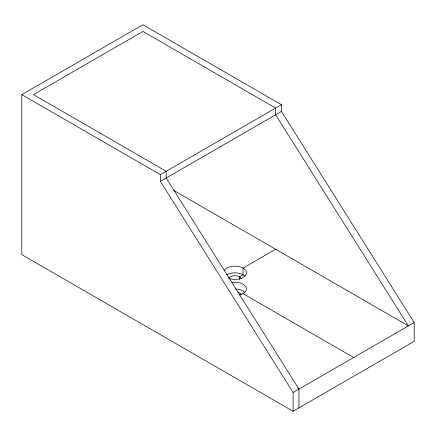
<?xml version="1.0" encoding="UTF-8"?>
<svg xmlns="http://www.w3.org/2000/svg" width="436" height="436" viewBox="0 0 436 436"><rect width="100%" height="100%" fill="white"/><g stroke="black" fill="none" stroke-linecap="round" stroke-linejoin="round"><path stroke-width="0.65" d="M21.8 94.639L142.899 24.727L281.46 104.722L281.46 111.447L414.2 322.536L414.2 341.361L293.101 411.273L21.8 254.64L21.8 94.639L160.361 174.64L281.46 104.722M293.101 411.273L293.101 392.449L160.361 181.36L281.46 111.447M275.639 249.261L243.032 268.086L243.032 274.805L239.544 276.822L239.544 279.514M293.101 392.449L414.2 322.536M173.577 190.336L408.379 325.899L275.639 114.81L275.639 108.084L142.899 31.447L33.441 94.639L166.187 171.277L166.187 178.002L298.927 389.092L298.927 407.911M243.032 293.63L353.651 357.493M297.744 388.411L298.927 389.092M160.361 174.64L160.361 181.36M238.176 292.354A6.589 3.804 0 0 1 241.244 294.66M228.524 278.528A6.589 3.804 0 0 1 234.884 275.71A6.589 3.804 0 0 1 241.244 278.528M231.903 282.495A11.527 6.654 0 0 1 245.751 286.703A11.527 6.654 0 0 1 239.571 295.003M224.05 270.516A11.527 6.654 0 0 1 239.446 266.679A11.527 6.654 0 0 1 245.185 275.775A11.527 6.654 0 0 1 229.118 278.555M235.484 289.003A11.527 6.654 0 0 1 244.869 292.322M226.731 274.805A11.527 6.654 0 0 1 244.869 276.184"/></g></svg>
